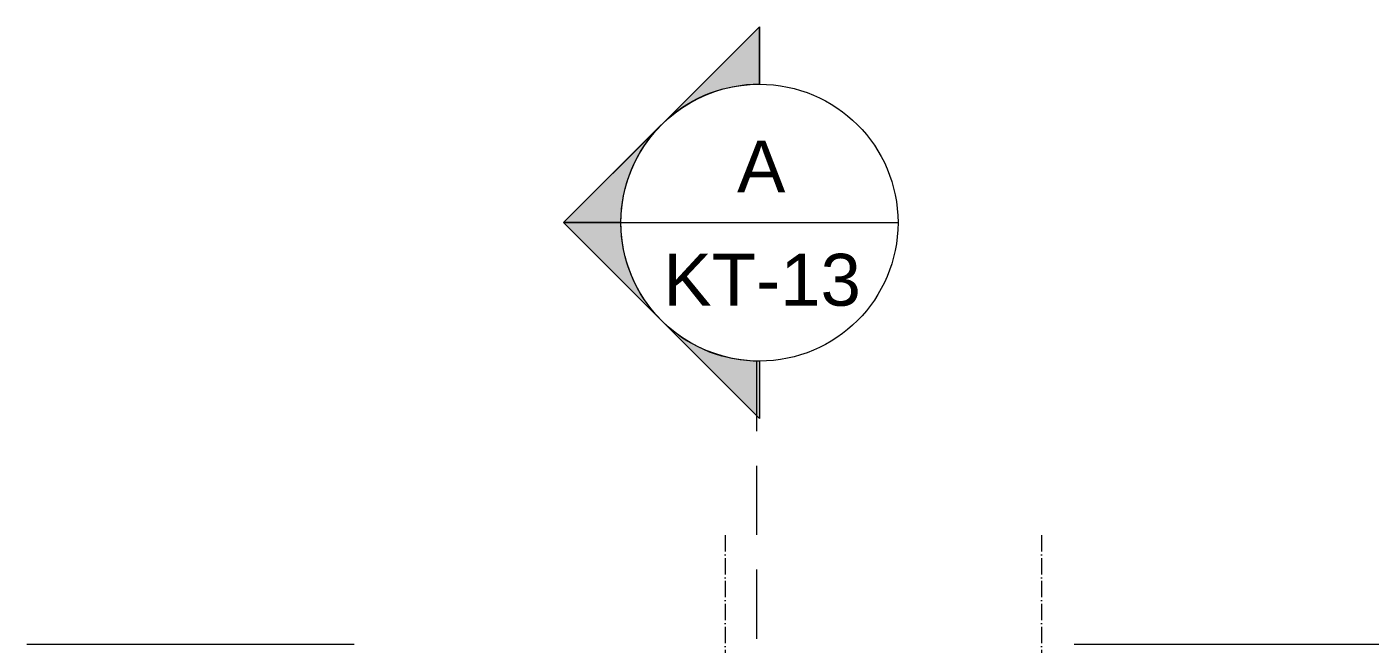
# Model space of a CAD drawing. Header units: millimetres. Extents: x -20144 to 122974, y -38328 to 48263.
# Drawn here: x 87472 to 99784, y 42600 to 48263 of the extents above; entities that cross this region are included whole.
import ezdxf

# ---------------------------------------------------------------- set-up
doc = ezdxf.new("R2010")
doc.units = ezdxf.units.MM
doc.linetypes.add('Grid Line', pattern=[4.2, 3, -0.6, 0, -0.6])
doc.linetypes.add('HIDDEN2', pattern=[4.7625, 3.175, -1.5875])
for name, color, linetype, lineweight in [('G-ANNO-SYMB', 111, 'Continuous', 5), ('KI-HIEU-1', 151, 'Continuous', 9), ('NET-THAY', 2, 'Continuous', 9), ('TRUC', 225, 'Continuous', 5)]:
    doc.layers.add(name, color=color, linetype=linetype, lineweight=lineweight)
doc.styles.add('Arial', font='arial_0.ttf', dxfattribs={"height": 200})

# ---------------------------------------------------------------- blocks, each defined once
blk = doc.blocks.new('Section - Section Head - Filled-317961-MẶT BẰNG TẦNG 1')
at = {"layer": 'G-ANNO-SYMB'}
h = blk.add_hatch(color=256, dxfattribs=at)
edge = h.paths.add_edge_path(flags=0)
edge.add_line((-10.84, 4.49), (-6.35, 8.98))
edge.add_line((-6.35, 8.98), (-6.35, 6.35))
edge.add_arc((-6.35, 0), 6.35, 90, 135)
h = blk.add_hatch(color=256, dxfattribs=at)
edge = h.paths.add_edge_path(flags=0)
edge.add_arc((-6.35, 0), 6.35, 45, 90)
edge.add_line((-6.35, 6.35), (-6.35, 8.98))
edge.add_line((-6.35, 8.98), (-1.86, 4.49))
h = blk.add_hatch(color=256, dxfattribs=at)
edge = h.paths.add_edge_path(flags=0)
edge.add_arc((-6.35, 0), 6.358, 137.9216, 180)
edge.add_line((-12.708, 0), (-15.33, 0))
edge.add_line((-15.33, 0), (-11.069, 4.261))
h = blk.add_hatch(color=256, dxfattribs=at)
edge = h.paths.add_edge_path(flags=0)
edge.add_line((-1.631, 4.261), (2.63, 0))
edge.add_line((2.63, 0), (0.008, 0))
edge.add_arc((-6.35, 0), 6.358, 0, 42.0784)
for p, q in [((-6.35, 8.98), (-15.33, 0)), ((-6.35, 8.98), (-10.84, 4.49)), ((-6.35, 8.98), (2.63, 0)), ((-6.35, 6.35), (-6.35, 8.98)), ((-1.86, 4.49), (-6.35, 8.98)), ((-6.35, 8.98), (-6.35, 6.35)), ((-11.069, 4.261), (-15.33, 0)), ((2.63, 0), (-1.631, 4.261)), ((-15.33, 0), (-12.708, 0)), ((0.008, 0), (2.63, 0)), ((-12.7, 0), (-15.33, 0)), ((0, 0), (2.63, 0))]:
    blk.add_line(p, q, dxfattribs=at)
for radius, start, end in [(6.35, 360, 180), (6.35, 90, 135), (6.35, 45, 90), (6.358, 137.9216, 180), (6.358, 0, 42.0784), (6.35, 180, 360)]:
    blk.add_arc((-6.35, 0), radius, start, end, dxfattribs=at)

msp = doc.modelspace()

# ---------------------------------------------------------------- linework, layer by layer
at = {"layer": 'G-ANNO-SYMB'}
msp.add_line((92916.5, 46466.8), (95456.5, 46466.8), dxfattribs=at)
at = {"layer": 'KI-HIEU-1', "linetype": 'HIDDEN2', "ltscale": 200}
msp.add_line((94161.5, -7833.5, 0), (94161.5, 45196.8, 0), dxfattribs=at)
at = {"layer": 'NET-THAY'}
for p, q in [((87471.6, 42600), (90471.5, 42600)), ((97071.5, 42600), (100071.4, 42600))]:
    msp.add_line(p, q, dxfattribs=at)
at = {"layer": 'TRUC', "linetype": 'Grid Line', "ltscale": 50}
for p, q in [((93871.5, 43599.9), (93871.5, 34749.9)), ((96771.5, 43599.9), (96771.5, -4500.1))]:
    msp.add_line(p, q, dxfattribs=at)

# ---------------------------------------------------------------- block references
at = {"layer": 'G-ANNO-SYMB', "extrusion": (0, 0, -1), "xscale": 199.9999999999999, "yscale": 199.9999999999999, "zscale": 199.9999999999999, "rotation": 270.0000000000002}
msp.add_blockref('Section - Section Head - Filled-317961-MẶT BẰNG TẦNG 1', (-94186.5, 45196.8), dxfattribs=at)

# ---------------------------------------------------------------- texts
at = {"layer": 'G-ANNO-SYMB', "attachment_point": 2, "line_spacing_factor": 0.941778, "style": 'Arial'}
for s, insert, char_height, width in [('A', (94202.8, 47220), 476.2, 443.133), ('KT-13', (94210.8, 46180.9), 476.25, 2240.682)]:
    msp.add_mtext(s, dxfattribs=dict(at, insert=insert, char_height=char_height, width=width))

doc.saveas('drawing.dxf')
